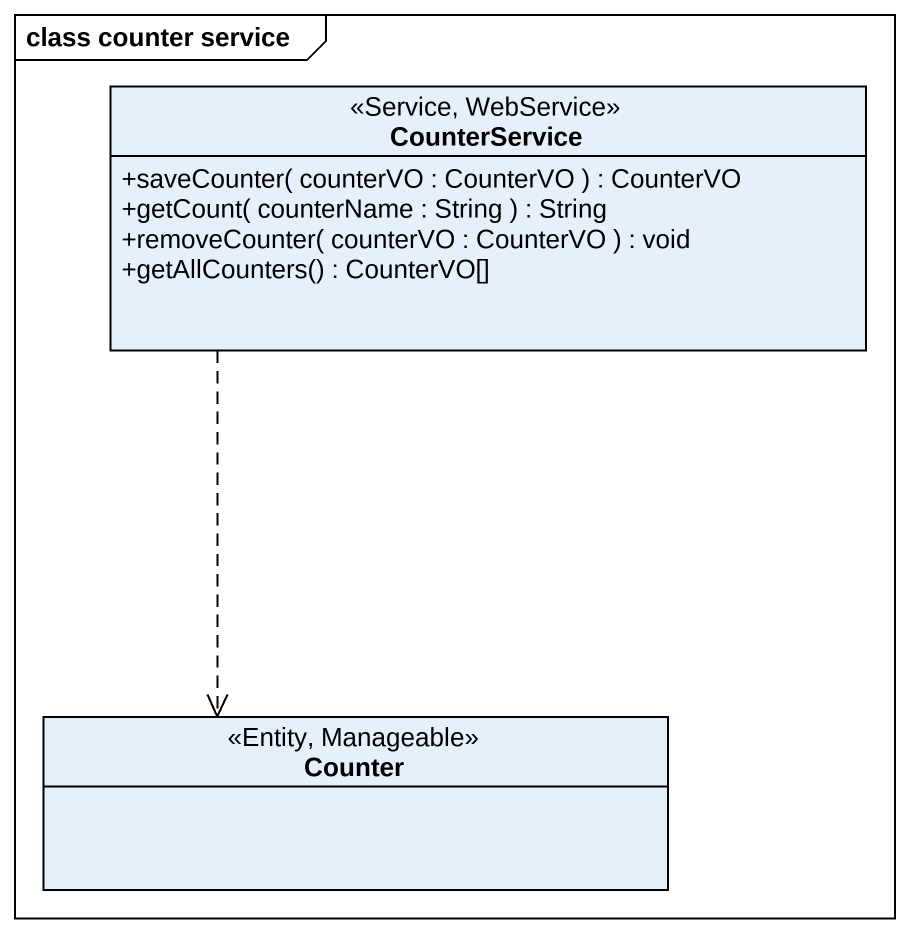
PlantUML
@startuml
mainframe class counter service
hide circle
hide empty members
skinparam classAttributeIconSize 0
class CounterService <<Service, WebService>> {
  +saveCounter( counterVO : CounterVO ) : CounterVO
  +getCount( counterName : String ) : String
  +removeCounter( counterVO : CounterVO ) : void
  +getAllCounters() : CounterVO[]
}
class Counter <<Entity, Manageable>>
CounterService ..> Counter
@enduml
